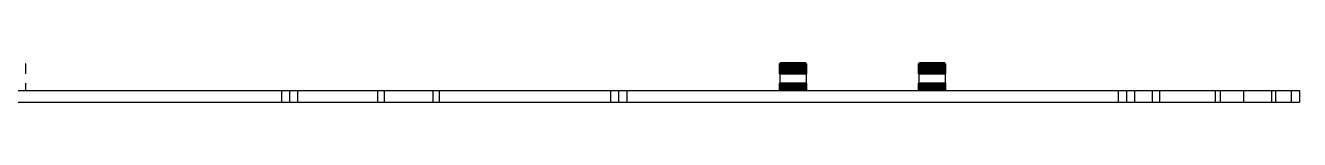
# Model space of a CAD drawing. Header units: millimetres. Extents: x 0 to 1189, y 0 to 841.
# Drawn here: x 537.5 to 698.1, y 256.5 to 261.5 of the extents above; entities that cross this region are included whole.
import ezdxf

# ---------------------------------------------------------------- set-up
doc = ezdxf.new("R2010")
doc.units = ezdxf.units.MM
doc.header["$LTSCALE"] = 65.395
doc.layers.get('0').update_dxf_attribs({"linetype": 'CONTINUOUS'})

msp = doc.modelspace()

# ---------------------------------------------------------------- linework, layer by layer
at = {"color": 7, "linetype": 'Continuous'}
for p, q in [((537.52, 260.07), (537.52, 261.32)), ((537.52, 261.32), (537.52, 261.32)), ((632.55, 261.32), (632.54, 261.32)), ((632.54, 260.07), (632.54, 261.32)), ((632.59, 261.32), (632.58, 261.32)), ((632.58, 260.07), (632.58, 261.32)), ((632.68, 261.47), (632.62, 261.42)), ((632.65, 261.32), (632.64, 261.32)), ((632.64, 257.97), (632.64, 261.32)), ((632.65, 261.32), (632.65, 260.07)), ((635.88, 261.47), (632.68, 261.47)), ((632.72, 261.32), (632.71, 261.32)), ((632.71, 260.07), (632.71, 261.32)), ((632.72, 261.32), (632.72, 260.07)), ((632.82, 261.32), (632.8, 261.32)), ((632.8, 260.07), (632.8, 261.32)), ((632.82, 261.32), (632.82, 260.07)), ((632.93, 261.32), (632.9, 261.32)), ((632.9, 260.07), (632.9, 261.32)), ((632.93, 261.32), (632.93, 260.07)), ((633.03, 261.37), (633.03, 261.4)), ((633.03, 261.32), (633.03, 261.37)), ((633.05, 261.32), (633.03, 261.32)), ((633.03, 260.07), (633.03, 261.32)), ((633.05, 261.32), (633.05, 260.07)), ((633.15, 261.32), (633.15, 261.4)), ((633.16, 261.37), (633.15, 261.4)), ((633.16, 261.32), (633.16, 261.37)), ((633.19, 261.32), (633.16, 261.32)), ((633.16, 260.07), (633.16, 261.32)), ((633.19, 261.32), (633.19, 260.07)), ((633.29, 261.32), (633.29, 261.4)), ((633.34, 261.32), (633.31, 261.32)), ((633.31, 260.07), (633.31, 261.32)), ((633.34, 261.32), (633.34, 260.07)), ((633.5, 261.32), (633.47, 261.32)), ((633.47, 260.07), (633.47, 261.32)), ((633.5, 261.32), (633.5, 260.07)), ((633.67, 261.32), (633.63, 261.32)), ((633.63, 260.07), (633.63, 261.32)), ((633.67, 261.32), (633.67, 260.07)), ((633.84, 261.32), (633.81, 261.32)), ((633.81, 260.07), (633.81, 261.32)), ((633.84, 261.32), (633.84, 260.07)), ((634.02, 261.32), (633.98, 261.32)), ((633.98, 260.07), (633.98, 261.32)), ((634.02, 261.32), (634.02, 260.07)), ((634.2, 261.32), (634.17, 261.32)), ((634.17, 260.07), (634.17, 261.32)), ((634.2, 261.32), (634.2, 260.07)), ((634.39, 261.32), (634.35, 261.32)), ((634.35, 260.07), (634.35, 261.32)), ((634.39, 261.32), (634.39, 260.07)), ((634.57, 261.32), (634.53, 261.32)), ((634.53, 260.07), (634.53, 261.32)), ((634.57, 261.32), (634.57, 260.07)), ((634.75, 261.32), (634.71, 261.32)), ((634.71, 260.07), (634.71, 261.32)), ((634.75, 261.32), (634.75, 260.07)), ((634.92, 261.32), (634.89, 261.32)), ((634.89, 260.07), (634.89, 261.32)), ((634.92, 261.32), (634.92, 260.07)), ((635.09, 261.32), (635.05, 261.32)), ((635.05, 260.07), (635.05, 261.32)), ((635.09, 261.32), (635.09, 260.07)), ((635.24, 261.32), (635.21, 261.32)), ((635.21, 260.07), (635.21, 261.32)), ((635.24, 261.32), (635.24, 260.07)), ((635.26, 261.32), (635.26, 261.4)), ((635.39, 261.32), (635.36, 261.32)), ((635.36, 260.07), (635.36, 261.32)), ((635.39, 261.35), (635.39, 261.32)), ((635.39, 261.32), (635.39, 260.07)), ((635.4, 261.32), (635.4, 261.4)), ((635.53, 261.32), (635.5, 261.32)), ((635.5, 260.07), (635.5, 261.32)), ((635.52, 261.35), (635.53, 261.32)), ((635.53, 261.32), (635.53, 260.07)), ((635.65, 261.32), (635.62, 261.32)), ((635.62, 260.07), (635.62, 261.32)), ((635.65, 261.32), (635.65, 260.07)), ((635.75, 261.32), (635.73, 261.32)), ((635.73, 260.07), (635.73, 261.32)), ((635.75, 261.32), (635.75, 260.07)), ((635.84, 261.32), (635.83, 261.32)), ((635.83, 260.07), (635.83, 261.32)), ((635.84, 261.32), (635.84, 260.07)), ((635.88, 261.47), (635.91, 261.44)), ((635.92, 261.32), (635.9, 261.32)), ((635.9, 260.07), (635.9, 261.32)), ((635.92, 261.32), (635.92, 257.97)), ((635.97, 261.32), (635.96, 261.32)), ((635.96, 260.07), (635.96, 261.32)), ((636.01, 261.32), (636, 261.32)), ((636, 260.07), (636, 261.32)), ((650.07, 261.32), (650.06, 261.32)), ((650.06, 260.07), (650.06, 261.32)), ((650.11, 261.32), (650.1, 261.32)), ((650.1, 260.07), (650.1, 261.32)), ((650.19, 261.47), (650.13, 261.42)), ((650.16, 261.32), (650.15, 261.32)), ((650.15, 257.97), (650.15, 261.32)), ((650.16, 261.32), (650.16, 260.07)), ((653.39, 261.47), (650.19, 261.47)), ((650.24, 261.32), (650.22, 261.32)), ((650.22, 260.07), (650.22, 261.32)), ((650.24, 261.32), (650.24, 260.07)), ((650.33, 261.32), (650.31, 261.32)), ((650.31, 260.07), (650.31, 261.32)), ((650.33, 261.32), (650.33, 260.07)), ((650.44, 261.32), (650.42, 261.32)), ((650.42, 260.07), (650.42, 261.32)), ((650.44, 261.32), (650.44, 260.07)), ((650.54, 261.37), (650.55, 261.4)), ((650.54, 261.32), (650.54, 261.37)), ((650.57, 261.32), (650.54, 261.32)), ((650.54, 260.07), (650.54, 261.32)), ((650.57, 261.32), (650.57, 260.07)), ((650.67, 261.37), (650.67, 261.4)), ((650.67, 261.32), (650.67, 261.4)), ((650.68, 261.32), (650.67, 261.37)), ((650.7, 261.32), (650.68, 261.32)), ((650.68, 260.07), (650.68, 261.32)), ((650.7, 261.32), (650.7, 260.07)), ((650.81, 261.32), (650.81, 261.4)), ((650.85, 261.32), (650.82, 261.32)), ((650.82, 260.07), (650.82, 261.32)), ((650.85, 261.32), (650.85, 260.07)), ((651.01, 261.32), (650.98, 261.32)), ((650.98, 260.07), (650.98, 261.32)), ((651.01, 261.32), (651.01, 260.07)), ((651.18, 261.32), (651.15, 261.32)), ((651.15, 260.07), (651.15, 261.32)), ((651.18, 261.32), (651.18, 260.07)), ((651.36, 261.32), (651.32, 261.32)), ((651.32, 260.07), (651.32, 261.32)), ((651.36, 261.32), (651.36, 260.07)), ((651.53, 261.32), (651.5, 261.32)), ((651.5, 260.07), (651.5, 261.32)), ((651.53, 261.32), (651.53, 260.07)), ((651.72, 261.32), (651.68, 261.32)), ((651.68, 260.07), (651.68, 261.32)), ((651.72, 261.32), (651.72, 260.07)), ((651.9, 261.32), (651.86, 261.32)), ((651.86, 260.07), (651.86, 261.32)), ((651.9, 261.32), (651.9, 260.07)), ((652.08, 261.32), (652.05, 261.32)), ((652.05, 260.07), (652.05, 261.32)), ((652.08, 261.32), (652.08, 260.07)), ((652.26, 261.32), (652.23, 261.32)), ((652.23, 260.07), (652.23, 261.32)), ((652.26, 261.32), (652.26, 260.07)), ((652.43, 261.32), (652.4, 261.32)), ((652.4, 260.07), (652.4, 261.32)), ((652.43, 261.32), (652.43, 260.07)), ((652.6, 261.32), (652.57, 261.32)), ((652.57, 260.07), (652.57, 261.32)), ((652.6, 261.32), (652.6, 260.07)), ((652.76, 261.32), (652.73, 261.32)), ((652.73, 260.07), (652.73, 261.32)), ((652.76, 261.32), (652.76, 260.07)), ((652.78, 261.32), (652.78, 261.4)), ((652.91, 261.32), (652.88, 261.32)), ((652.88, 260.07), (652.88, 261.32)), ((652.91, 261.32), (652.91, 261.4)), ((652.91, 261.35), (652.91, 261.32)), ((652.91, 261.32), (652.91, 260.07)), ((653.04, 261.32), (653.02, 261.32)), ((653.02, 260.07), (653.02, 261.32)), ((653.04, 261.35), (653.04, 261.32)), ((653.04, 261.32), (653.04, 260.07)), ((653.16, 261.32), (653.14, 261.32)), ((653.14, 260.07), (653.14, 261.32)), ((653.16, 261.32), (653.16, 260.07)), ((653.27, 261.32), (653.25, 261.32)), ((653.25, 260.07), (653.25, 261.32)), ((653.27, 261.32), (653.27, 260.07)), ((653.36, 261.32), (653.34, 261.32)), ((653.34, 260.07), (653.34, 261.32)), ((653.36, 261.32), (653.36, 260.07)), ((653.39, 261.47), (653.42, 261.44)), ((653.43, 261.32), (653.42, 261.32)), ((653.42, 260.07), (653.42, 261.32)), ((653.43, 261.32), (653.43, 257.97)), ((653.49, 261.32), (653.48, 261.32)), ((653.48, 260.07), (653.48, 261.32)), ((653.52, 261.32), (653.52, 261.32)), ((653.52, 260.07), (653.52, 261.32)), ((537.52, 260.07), (537.52, 260.07)), ((537.52, 257.97), (537.52, 258.87)), ((537.52, 258.87), (537.52, 258.87)), ((632.54, 260.07), (632.55, 260.07)), ((632.55, 258.87), (632.54, 258.87)), ((632.54, 257.97), (632.54, 258.87)), ((632.59, 258.87), (632.58, 258.87)), ((632.58, 257.97), (632.58, 258.87)), ((632.69, 260.07), (632.59, 260.07)), ((632.77, 258.87), (632.64, 258.87)), ((632.65, 258.87), (632.65, 257.97)), ((632.71, 260.07), (635.96, 260.07)), ((632.71, 257.97), (632.71, 258.87)), ((632.72, 258.87), (632.72, 257.97)), ((635.96, 258.87), (632.8, 258.87)), ((632.8, 257.97), (632.8, 258.87)), ((632.82, 258.87), (632.82, 257.97)), ((632.9, 257.97), (632.9, 258.87)), ((632.93, 258.87), (632.93, 257.97)), ((633.03, 257.97), (633.03, 258.87)), ((633.05, 258.87), (633.05, 257.97)), ((633.16, 257.97), (633.16, 258.87)), ((633.19, 258.87), (633.19, 257.97)), ((633.31, 257.97), (633.31, 258.87)), ((633.34, 258.87), (633.34, 257.97)), ((633.47, 257.97), (633.47, 258.87)), ((633.5, 258.87), (633.5, 257.97)), ((633.63, 257.97), (633.63, 258.87)), ((633.67, 258.87), (633.67, 257.97)), ((633.81, 257.97), (633.81, 258.87)), ((633.84, 258.87), (633.84, 257.97)), ((633.98, 257.97), (633.98, 258.87)), ((634.02, 258.87), (634.02, 257.97)), ((634.17, 257.97), (634.17, 258.87)), ((634.2, 258.87), (634.2, 257.97)), ((634.35, 257.97), (634.35, 258.87)), ((634.39, 258.87), (634.39, 257.97)), ((634.53, 257.97), (634.53, 258.87)), ((634.57, 258.87), (634.57, 257.97)), ((634.71, 257.97), (634.71, 258.87)), ((634.75, 258.87), (634.75, 257.97)), ((634.89, 257.97), (634.89, 258.87)), ((634.92, 258.87), (634.92, 257.97)), ((635.05, 257.97), (635.05, 258.87)), ((635.09, 258.87), (635.09, 257.97)), ((635.21, 257.97), (635.21, 258.87)), ((635.24, 258.87), (635.24, 257.97)), ((635.36, 257.97), (635.36, 258.87)), ((635.39, 258.87), (635.39, 257.97)), ((635.5, 257.97), (635.5, 258.87)), ((635.53, 258.87), (635.53, 257.97)), ((635.62, 257.97), (635.62, 258.87)), ((635.65, 258.87), (635.65, 257.97)), ((635.73, 257.97), (635.73, 258.87)), ((635.75, 258.87), (635.75, 257.97)), ((635.83, 257.97), (635.83, 258.87)), ((635.84, 258.87), (635.84, 257.97)), ((635.9, 257.97), (635.9, 258.87)), ((635.96, 257.97), (635.96, 258.87)), ((636, 260.07), (636.01, 260.07)), ((636.01, 258.87), (636, 258.87)), ((636, 257.97), (636, 258.87)), ((650.06, 260.07), (650.07, 260.07)), ((650.07, 258.87), (650.06, 258.87)), ((650.06, 257.97), (650.06, 258.87)), ((650.1, 257.97), (650.1, 258.87)), ((650.11, 260.07), (653.36, 260.07)), ((653.49, 258.87), (650.11, 258.87)), ((650.16, 258.87), (650.16, 257.97)), ((650.22, 257.97), (650.22, 258.87)), ((650.24, 258.87), (650.24, 257.97)), ((650.31, 257.97), (650.31, 258.87)), ((650.33, 258.87), (650.33, 257.97)), ((650.42, 257.97), (650.42, 258.87)), ((650.44, 258.87), (650.44, 257.97)), ((650.54, 257.97), (650.54, 258.87)), ((650.57, 258.87), (650.57, 257.97)), ((650.68, 257.97), (650.68, 258.87)), ((650.7, 258.87), (650.7, 257.97)), ((650.82, 257.97), (650.82, 258.87)), ((650.85, 258.87), (650.85, 257.97)), ((650.98, 257.97), (650.98, 258.87)), ((651.01, 258.87), (651.01, 257.97)), ((651.15, 257.97), (651.15, 258.87)), ((651.18, 258.87), (651.18, 257.97)), ((651.32, 257.97), (651.32, 258.87)), ((651.36, 258.87), (651.36, 257.97)), ((651.5, 257.97), (651.5, 258.87)), ((651.53, 258.87), (651.53, 257.97)), ((651.68, 257.97), (651.68, 258.87)), ((651.72, 258.87), (651.72, 257.97)), ((651.86, 257.97), (651.86, 258.87)), ((651.9, 258.87), (651.9, 257.97)), ((652.05, 257.97), (652.05, 258.87)), ((652.08, 258.87), (652.08, 257.97)), ((652.23, 257.97), (652.23, 258.87)), ((652.26, 258.87), (652.26, 257.97)), ((652.4, 257.97), (652.4, 258.87)), ((652.43, 258.87), (652.43, 257.97)), ((652.57, 257.97), (652.57, 258.87)), ((652.6, 258.87), (652.6, 257.97)), ((652.73, 257.97), (652.73, 258.87)), ((652.76, 258.87), (652.76, 257.97)), ((652.88, 257.97), (652.88, 258.87)), ((652.91, 258.87), (652.91, 257.97)), ((653.02, 257.97), (653.02, 258.87)), ((653.04, 258.87), (653.04, 257.97)), ((653.14, 257.97), (653.14, 258.87)), ((653.16, 258.87), (653.16, 257.97)), ((653.25, 257.97), (653.25, 258.87)), ((653.27, 258.87), (653.27, 257.97)), ((653.34, 257.97), (653.34, 258.87)), ((653.36, 258.87), (653.36, 257.97)), ((653.37, 260.07), (653.48, 260.07)), ((653.42, 257.97), (653.42, 258.87)), ((653.48, 257.97), (653.48, 258.87)), ((653.52, 260.07), (653.52, 260.07)), ((653.52, 258.87), (653.52, 258.87)), ((653.52, 257.97), (653.52, 258.87)), ((379.43, 257.97), (698.11, 257.97)), ((569.79, 256.47), (569.79, 257.97)), ((570.79, 257.97), (570.79, 256.47)), ((571.79, 257.97), (571.79, 256.47)), ((581.92, 256.47), (581.92, 257.97)), ((582.75, 256.47), (582.75, 257.97)), ((588.83, 257.97), (588.83, 256.47)), ((589.66, 257.97), (589.66, 256.47)), ((611.29, 256.47), (611.29, 257.97)), ((612.29, 256.47), (612.29, 257.97)), ((613.29, 257.97), (613.29, 256.47)), ((675.29, 256.47), (675.29, 257.97)), ((676.29, 257.97), (676.29, 256.47)), ((677.29, 257.97), (677.29, 256.47)), ((679.59, 256.47), (679.59, 257.97)), ((680.49, 256.47), (680.49, 257.97)), ((687.46, 257.97), (687.46, 256.47)), ((688.14, 256.47), (688.14, 257.97)), ((691.05, 257.97), (691.05, 256.47)), ((694.56, 257.97), (694.56, 256.47)), ((695.06, 257.97), (695.06, 256.47)), ((697.11, 256.47), (697.11, 257.97)), ((698.11, 257.97), (698.11, 256.47)), ((379.43, 256.47), (688.14, 256.47)), ((688.2, 256.47), (698.11, 256.47))]:
    msp.add_line(p, q, dxfattribs=at)
for centre, radius, start, end in [((533.48, 257.87), 5.32, 40.5231, 40.8809), ((636.47, 257.97), 5.16, 138.7454, 139.4829), ((636.62, 258.33), 5.02, 142.7984, 143.5136), ((636.67, 256.38), 6.41, 129.2117, 129.5667), ((636.34, 256.79), 5.88, 128.4443, 129.2177), ((636.95, 258.67), 5.06, 147.6769, 148.3466), ((636.77, 256.09), 6.66, 127.9083, 128.2597), ((636.51, 258.94), 4.55, 147.3015, 147.6718), ((636.44, 256.52), 6.12, 127.1492, 127.9142), ((637.59, 258.95), 5.42, 153.4597, 154.0509), ((636.88, 255.86), 6.86, 126.9664, 127.3148), ((637.07, 259.21), 4.85, 153.127, 153.455), ((636.56, 256.3), 6.32, 126.2143, 126.9721), ((638.91, 259.17), 6.48, 160.165, 160.6361), ((638.24, 259.42), 5.77, 159.8988, 160.161), ((637, 255.71), 7, 126.355, 126.7012), ((636.68, 256.15), 6.45, 125.6078, 126.3606), ((642.29, 259.33), 9.59, 167.7009, 168.0076), ((641.22, 259.56), 8.5, 167.5271, 167.6983), ((637.13, 255.63), 7.08, 126.0541, 126.3992), ((636.8, 256.08), 6.52, 125.3095, 126.0597), ((637.03, 255.93), 6.7, 125.3175, 126.4127), ((637.15, 256.01), 6.63, 125.6158, 126.7148), ((624.31, 259.41), 9.2, 11.9868, 12.4646), ((637.27, 256.16), 6.49, 126.2224, 127.3286), ((627.59, 259.26), 6.22, 19.3556, 20.0889), ((637.4, 256.38), 6.29, 127.1575, 128.2738), ((628.94, 259.04), 5.22, 25.939, 26.8583), ((637.52, 256.66), 6.05, 128.4528, 129.5812), ((629.65, 258.76), 4.88, 31.6426, 32.6826), ((637.65, 256.98), 5.77, 130.1528, 131.2935), ((630.33, 258.63), 4.54, 37.2069, 37.6011), ((629.94, 258.33), 5.02, 36.4864, 37.2016), ((638.03, 257.09), 5.83, 133.0903, 133.4515), ((637.69, 257.45), 5.33, 132.3075, 133.0967), ((630.61, 258.29), 4.68, 41.2598, 41.6652), ((630.24, 257.97), 5.16, 40.5171, 41.2546), ((638.2, 257.48), 5.55, 135.7945, 136.1562), ((637.86, 257.82), 5.06, 135.0095, 135.8012), ((630.59, 257.71), 5.22, 43.8274, 44.9808), ((638.43, 257.87), 5.32, 139.1191, 139.4769), ((638.06, 258.18), 4.84, 138.3408, 139.1259), ((630.76, 257.34), 5.49, 46.5326, 47.6831), ((638.47, 258.44), 4.85, 142.4148, 143.5243), ((630.9, 256.98), 5.77, 48.7061, 49.8468), ((638.9, 258.76), 4.88, 147.3171, 148.3571), ((631.03, 256.66), 6.05, 50.4184, 51.5468), ((639.61, 259.04), 5.22, 153.1414, 154.0607), ((631.16, 256.38), 6.29, 51.7258, 52.8421), ((640.96, 259.26), 6.22, 159.9108, 160.6442), ((631.39, 256.31), 6.3, 53.0274, 53.7872), ((631.03, 255.83), 6.9, 52.6842, 53.0306), ((645, 259.25), 9.97, 167.8565, 168.0045), ((643.91, 259.49), 8.86, 167.5302, 167.8601), ((631.61, 256.3), 6.27, 54.0095, 54.3971), ((631.41, 256.02), 6.61, 53.6454, 54.0125), ((631.15, 255.68), 7.04, 53.2978, 53.6421), ((660.21, 259.56), 24.88, 175.7688, 175.8838), ((631.73, 256.23), 6.34, 54.3091, 54.6954), ((631.53, 255.94), 6.68, 53.9463, 54.3121), ((631.28, 255.59), 7.12, 53.5997, 53.9429), ((631.86, 256.23), 6.34, 54.3091, 54.6954), ((610.7, 259.56), 24.88, 4.1162, 4.2312), ((631.66, 255.94), 6.68, 53.9463, 54.3121), ((631.4, 255.59), 7.12, 53.5997, 53.9429), ((631.98, 256.3), 6.27, 54.0095, 54.3971), ((626.98, 259.48), 8.86, 12.1373, 12.4697), ((625.88, 259.25), 9.98, 11.9956, 12.141), ((631.66, 255.85), 6.82, 53.2939, 54.0052), ((632.1, 256.45), 6.14, 53.4005, 53.7908), ((630.33, 259.42), 5.75, 19.8378, 20.1009), ((629.84, 259.24), 6.27, 19.5974, 19.8401), ((629.41, 259.09), 6.73, 19.3685, 19.5961), ((631.78, 256.01), 6.68, 52.6802, 53.3961), ((632.21, 256.66), 5.95, 52.4619, 52.8559), ((631.31, 259.12), 5.04, 26.2341, 26.8675), ((630.79, 258.86), 5.62, 25.9545, 26.2405), ((631.89, 256.23), 6.48, 51.7351, 52.4575), ((632.32, 256.92), 5.71, 51.1625, 51.561), ((631.9, 258.85), 4.72, 31.9767, 32.6925), ((631.99, 256.52), 6.23, 50.428, 51.1579), ((631.46, 258.57), 5.24, 31.6593, 31.9836), ((631.8, 258.24), 5.19, 36.4924, 36.8391), ((631.96, 257.87), 5.32, 40.5231, 40.8809), ((653.98, 257.97), 5.16, 138.7454, 139.4829), ((654.14, 258.33), 5.02, 142.7984, 143.5136), ((654.19, 256.38), 6.41, 129.2117, 129.5667), ((653.86, 256.79), 5.88, 128.4443, 129.2177), ((654.46, 258.67), 5.06, 147.6769, 148.3466), ((654.29, 256.09), 6.66, 127.9083, 128.2597), ((654.03, 258.94), 4.55, 147.3015, 147.6718), ((653.96, 256.52), 6.12, 127.1492, 127.9142), ((655.1, 258.95), 5.42, 153.4597, 154.0509), ((654.4, 255.86), 6.86, 126.9664, 127.3148), ((654.59, 259.21), 4.85, 153.127, 153.455), ((654.07, 256.3), 6.32, 126.2143, 126.9721), ((656.43, 259.17), 6.48, 160.165, 160.6361), ((655.75, 259.42), 5.77, 159.8988, 160.161), ((654.52, 255.71), 7, 126.355, 126.7012), ((654.19, 256.15), 6.45, 125.6078, 126.3606), ((659.8, 259.33), 9.59, 167.7009, 168.0076), ((658.74, 259.56), 8.5, 167.5271, 167.6983), ((654.64, 255.63), 7.08, 126.0541, 126.3992), ((654.32, 256.08), 6.52, 125.3095, 126.0597), ((654.54, 255.93), 6.7, 125.3175, 126.4127), ((654.66, 256.01), 6.63, 125.6158, 126.7148), ((641.82, 259.41), 9.2, 11.9868, 12.4646), ((654.79, 256.16), 6.49, 126.2224, 127.3286), ((645.11, 259.26), 6.22, 19.3556, 20.0889), ((654.91, 256.38), 6.29, 127.1575, 128.2738), ((646.45, 259.04), 5.22, 25.939, 26.8583), ((655.03, 256.66), 6.05, 128.4528, 129.5812), ((647.16, 258.76), 4.88, 31.6426, 32.6826), ((655.17, 256.98), 5.77, 130.1528, 131.2935), ((647.85, 258.63), 4.54, 37.2069, 37.6011), ((647.46, 258.33), 5.02, 36.4864, 37.2016), ((655.54, 257.09), 5.83, 133.0903, 133.4515), ((655.2, 257.45), 5.33, 132.3075, 133.0967), ((648.12, 258.29), 4.68, 41.2598, 41.6652), ((647.76, 257.97), 5.16, 40.5171, 41.2546), ((655.72, 257.48), 5.55, 135.7945, 136.1562), ((655.37, 257.82), 5.06, 135.0095, 135.8012), ((648.1, 257.71), 5.22, 43.8274, 44.9808), ((655.94, 257.87), 5.32, 139.1191, 139.4769), ((655.58, 258.18), 4.84, 138.3408, 139.1259), ((648.27, 257.34), 5.49, 46.5326, 47.6831), ((655.98, 258.44), 4.85, 142.4148, 143.5243), ((648.42, 256.98), 5.77, 48.7061, 49.8468), ((656.42, 258.76), 4.88, 147.3171, 148.3571), ((648.55, 256.66), 6.05, 50.4184, 51.5468), ((657.13, 259.04), 5.22, 153.1414, 154.0607), ((648.67, 256.38), 6.29, 51.7258, 52.8421), ((658.47, 259.26), 6.22, 159.9108, 160.6442), ((648.91, 256.31), 6.3, 53.0274, 53.7872), ((648.55, 255.83), 6.9, 52.6842, 53.0306), ((661.42, 259.49), 8.86, 167.5302, 167.8601), ((662.51, 259.25), 9.97, 167.8565, 168.0045), ((649.13, 256.3), 6.27, 54.0095, 54.3971), ((648.92, 256.02), 6.61, 53.6454, 54.0125), ((648.67, 255.68), 7.04, 53.2978, 53.6421), ((649.25, 256.23), 6.34, 54.3091, 54.6954), ((677.73, 259.56), 24.88, 175.7688, 175.8838), ((649.05, 255.94), 6.68, 53.9463, 54.3121), ((648.79, 255.59), 7.12, 53.5997, 53.9429), ((649.37, 256.23), 6.34, 54.3091, 54.6954), ((628.22, 259.56), 24.88, 4.1162, 4.2312), ((649.17, 255.94), 6.68, 53.9463, 54.3121), ((648.92, 255.59), 7.12, 53.5997, 53.9429), ((649.5, 256.3), 6.27, 54.0095, 54.3971), ((644.5, 259.49), 8.86, 12.1399, 12.4698), ((643.41, 259.25), 9.97, 11.9955, 12.1435), ((649.17, 255.85), 6.82, 53.2939, 54.0052), ((649.62, 256.45), 6.14, 53.4005, 53.7908), ((647.84, 259.42), 5.75, 19.8378, 20.1009), ((647.35, 259.24), 6.27, 19.5974, 19.8401), ((646.92, 259.09), 6.73, 19.3685, 19.5961), ((649.29, 256.01), 6.68, 52.6802, 53.3961), ((649.73, 256.66), 5.95, 52.4619, 52.8559), ((648.83, 259.12), 5.04, 26.2341, 26.8675), ((649.4, 256.23), 6.48, 51.7351, 52.4575), ((648.3, 258.86), 5.62, 25.9545, 26.2405), ((649.83, 256.92), 5.71, 51.1625, 51.561), ((649.41, 258.85), 4.72, 31.9767, 32.6925), ((649.51, 256.52), 6.23, 50.428, 51.1579), ((648.97, 258.57), 5.24, 31.6593, 31.9836), ((649.31, 258.24), 5.19, 36.4924, 36.8391), ((649.48, 257.87), 5.32, 40.5231, 40.8809), ((749.28, 258.18), 114.02, 179.8678, 180.103), ((766.8, 258.18), 114.02, 179.8678, 180.103)]:
    msp.add_arc(centre, radius, start, end, dxfattribs=at)
for points in [[(633.29, 260.5), (633.29, 260.78), (633.29, 261.05), (633.29, 261.32)], [(633.29, 260.07), (633.29, 260.22), (633.29, 260.36), (633.29, 260.5)], [(633.44, 260.07), (633.44, 260.51), (633.44, 260.96), (633.44, 261.4)], [(633.59, 260.07), (633.59, 260.51), (633.59, 260.96), (633.59, 261.4)], [(633.75, 260.07), (633.75, 260.51), (633.76, 260.96), (633.76, 261.4)], [(633.92, 260.07), (633.92, 260.51), (633.93, 260.96), (633.93, 261.4)], [(635.25, 260.07), (635.25, 260.22), (635.26, 260.36), (635.26, 260.5)], [(635.26, 260.5), (635.27, 260.78), (635.26, 261.05), (635.26, 261.32)], [(650.8, 260.07), (650.8, 260.22), (650.81, 260.36), (650.81, 260.5)], [(650.81, 260.5), (650.81, 260.78), (650.81, 261.05), (650.81, 261.32)], [(650.95, 260.07), (650.95, 260.51), (650.95, 260.96), (650.95, 261.4)], [(651.11, 260.07), (651.11, 260.51), (651.11, 260.96), (651.11, 261.4)], [(651.27, 260.07), (651.27, 260.51), (651.27, 260.96), (651.27, 261.4)], [(651.44, 260.07), (651.44, 260.51), (651.44, 260.96), (651.44, 261.4)], [(652.76, 260.07), (652.76, 260.22), (652.77, 260.36), (652.77, 260.5)], [(652.77, 260.5), (652.78, 260.78), (652.77, 261.05), (652.78, 261.32)], [(633.3, 258.87), (633.3, 258.73), (633.29, 258.58), (633.29, 258.44)], [(633.94, 258.87), (633.94, 258.57), (633.93, 258.27), (633.93, 257.97)], [(634.11, 258.87), (634.11, 258.57), (634.1, 258.27), (634.1, 257.97)], [(634.28, 258.87), (634.28, 258.57), (634.27, 258.27), (634.28, 257.97)], [(634.46, 258.87), (634.46, 258.57), (634.45, 258.27), (634.45, 257.97)], [(634.63, 258.87), (634.63, 258.57), (634.62, 258.27), (634.62, 257.97)], [(634.8, 258.87), (634.8, 258.57), (634.79, 258.27), (634.79, 257.97)], [(634.96, 258.87), (634.96, 258.57), (634.96, 258.27), (634.96, 257.97)], [(635.12, 258.87), (635.12, 258.57), (635.11, 258.27), (635.11, 257.97)], [(635.26, 258.87), (635.26, 258.73), (635.26, 258.58), (635.26, 258.44)], [(650.82, 258.87), (650.82, 258.73), (650.81, 258.58), (650.81, 258.44)], [(651.45, 258.87), (651.45, 258.57), (651.44, 258.27), (651.44, 257.97)], [(651.62, 258.87), (651.62, 258.57), (651.61, 258.27), (651.62, 257.97)], [(651.8, 258.87), (651.8, 258.57), (651.79, 258.27), (651.79, 257.97)], [(651.97, 258.87), (651.97, 258.57), (651.97, 258.27), (651.97, 257.97)], [(652.15, 258.87), (652.15, 258.57), (652.14, 258.27), (652.14, 257.97)], [(652.31, 258.87), (652.31, 258.57), (652.31, 258.27), (652.31, 257.97)], [(652.48, 258.87), (652.48, 258.57), (652.47, 258.27), (652.47, 257.97)], [(652.63, 258.87), (652.63, 258.57), (652.63, 258.27), (652.63, 257.97)], [(652.78, 258.87), (652.78, 258.73), (652.78, 258.58), (652.78, 258.44)], [(633.29, 258.44), (633.29, 258.28), (633.29, 258.13), (633.29, 257.97)], [(650.81, 258.44), (650.8, 258.28), (650.81, 258.13), (650.81, 257.97)]]:
    msp.add_open_spline(points, degree=3, dxfattribs=at)
for points, knots in [([(634.09, 260.07), (634.09, 260.29), (634.11, 260.73), (634.1, 261.18), (634.1, 261.4)], [0, 0, 0, 0, 0.499955, 1, 1, 1, 1]), ([(634.27, 260.07), (634.27, 260.29), (634.28, 260.73), (634.28, 261.18), (634.28, 261.4)], [0, 0, 0, 0, 0.49996, 1, 1, 1, 1]), ([(634.44, 260.07), (634.44, 260.29), (634.46, 260.73), (634.45, 261.18), (634.45, 261.4)], [0, 0, 0, 0, 0.499964, 1, 1, 1, 1]), ([(634.62, 260.07), (634.62, 260.29), (634.63, 260.73), (634.62, 261.18), (634.62, 261.4)], [0, 0, 0, 0, 0.49997, 1, 1, 1, 1]), ([(634.78, 260.07), (634.78, 260.29), (634.8, 260.73), (634.79, 261.18), (634.79, 261.4)], [0, 0, 0, 0, 0.499972, 1, 1, 1, 1]), ([(634.95, 260.07), (634.95, 260.29), (634.96, 260.73), (634.96, 261.18), (634.96, 261.4)], [0, 0, 0, 0, 0.499977, 1, 1, 1, 1]), ([(635.1, 260.07), (635.1, 260.29), (635.12, 260.73), (635.11, 261.18), (635.11, 261.4)], [0, 0, 0, 0, 0.499978, 1, 1, 1, 1]), ([(651.61, 260.07), (651.61, 260.29), (651.62, 260.73), (651.62, 261.18), (651.62, 261.4)], [0, 0, 0, 0, 0.499955, 1, 1, 1, 1]), ([(651.78, 260.07), (651.78, 260.29), (651.8, 260.73), (651.79, 261.18), (651.79, 261.4)], [0, 0, 0, 0, 0.49996, 1, 1, 1, 1]), ([(651.96, 260.07), (651.96, 260.29), (651.97, 260.73), (651.97, 261.18), (651.97, 261.4)], [0, 0, 0, 0, 0.499964, 1, 1, 1, 1]), ([(652.13, 260.07), (652.13, 260.29), (652.15, 260.73), (652.14, 261.18), (652.14, 261.4)], [0, 0, 0, 0, 0.49997, 1, 1, 1, 1]), ([(652.3, 260.07), (652.3, 260.29), (652.32, 260.73), (652.31, 261.18), (652.31, 261.4)], [0, 0, 0, 0, 0.499972, 1, 1, 1, 1]), ([(652.46, 260.07), (652.46, 260.29), (652.48, 260.73), (652.47, 261.18), (652.47, 261.4)], [0, 0, 0, 0, 0.499977, 1, 1, 1, 1]), ([(652.62, 260.07), (652.62, 260.29), (652.64, 260.73), (652.63, 261.18), (652.63, 261.4)], [0, 0, 0, 0, 0.499978, 1, 1, 1, 1]), ([(633.45, 258.87), (633.45, 258.72), (633.43, 258.42), (633.44, 258.12), (633.44, 257.97)], [0, 0, 0, 0, 0.499993, 1, 1, 1, 1]), ([(633.6, 258.87), (633.6, 258.72), (633.59, 258.42), (633.59, 258.12), (633.59, 257.97)], [0, 0, 0, 0, 0.499988, 1, 1, 1, 1]), ([(633.77, 258.87), (633.77, 258.72), (633.75, 258.42), (633.76, 258.12), (633.76, 257.97)], [0, 0, 0, 0, 0.499983, 1, 1, 1, 1]), ([(650.96, 258.87), (650.96, 258.72), (650.95, 258.42), (650.95, 258.12), (650.95, 257.97)], [0, 0, 0, 0, 0.499993, 1, 1, 1, 1]), ([(651.12, 258.87), (651.12, 258.72), (651.11, 258.42), (651.11, 258.12), (651.11, 257.97)], [0, 0, 0, 0, 0.499988, 1, 1, 1, 1]), ([(651.28, 258.87), (651.28, 258.72), (651.27, 258.42), (651.27, 258.12), (651.27, 257.97)], [0, 0, 0, 0, 0.499983, 1, 1, 1, 1])]:
    msp.add_open_spline(points, degree=3, knots=knots, dxfattribs=at)

doc.saveas('drawing.dxf')
